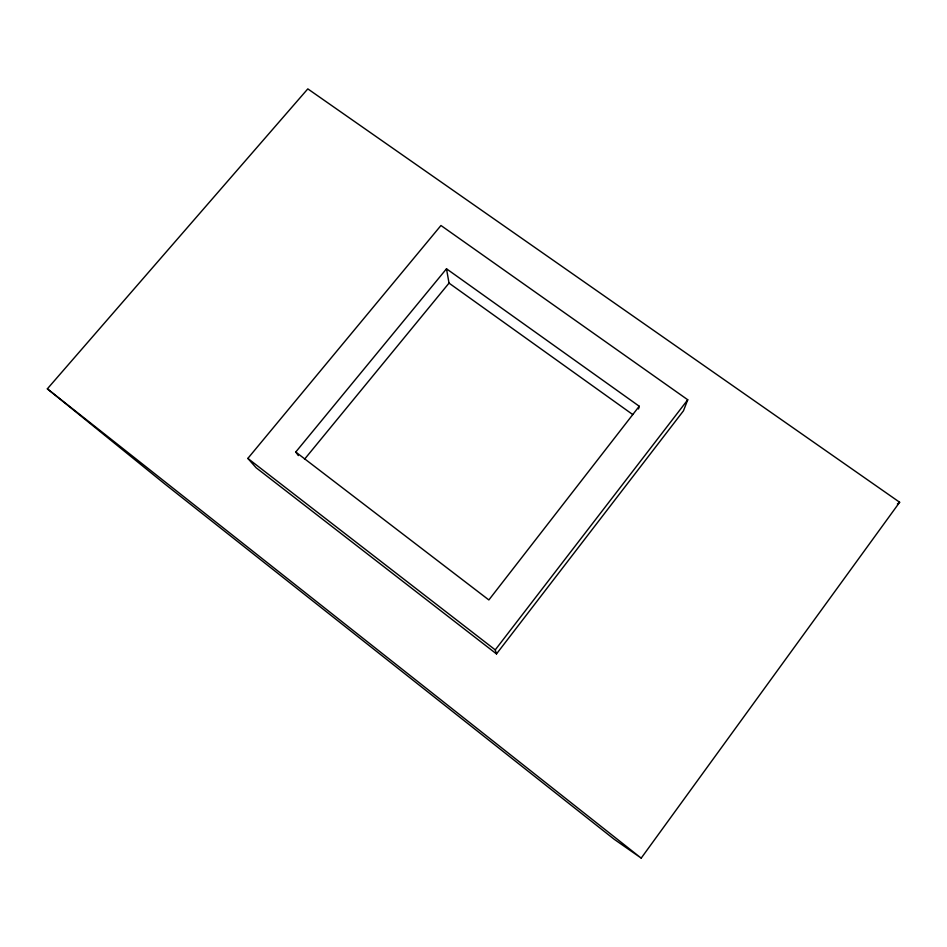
<?xml version="1.0" encoding="UTF-8"?>
<svg xmlns="http://www.w3.org/2000/svg" width="947" height="947" viewBox="0 0 947 947"><rect width="100%" height="100%" fill="white"/><g stroke="black" fill="none" stroke-linecap="round" stroke-linejoin="round"><path stroke-width="1.42" d="M638.503 408.962L639.237 406.239L446.499 268.794L295.748 452.027L298.341 455.59M687.747 399.776L683.45 410.832L496.5 653.915L256.092 467.723L247.854 458.407L440.959 225.493L687.747 399.776L495.245 649.879L496.5 653.915M641.202 858.124L899.65 502.253L307.811 88.876L47.35 388.838L164.778 483.941L614.272 839.338L641.202 858.124L47.35 388.838M639.237 406.239L488.865 599.948L295.748 452.027M304.52 459.248L449.02 283.117L446.499 268.794M897.377 504.029L899.65 502.253M449.02 283.117L632.726 414.537M247.854 458.407L495.245 649.879"/></g></svg>
